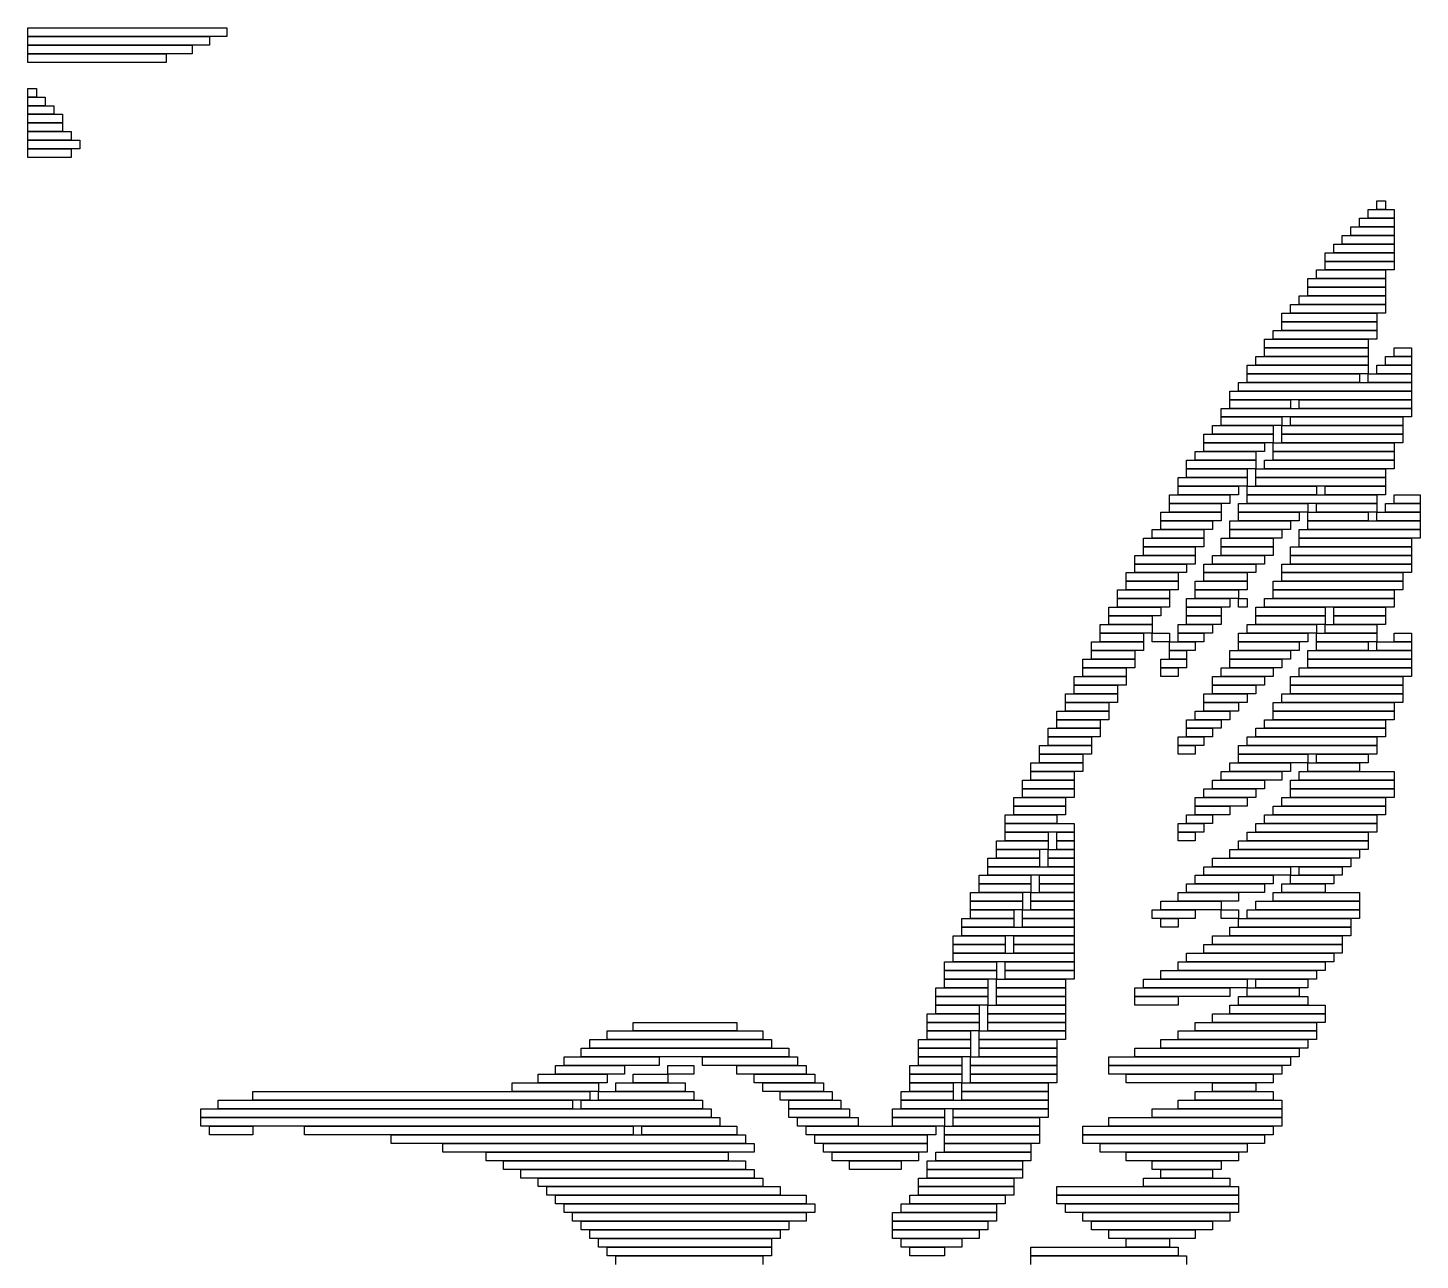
# Model space of a CAD drawing. Extents: x 421 to 583, y 376 to 648.
# Drawn here: x 421 to 582, y 505.5 to 648 of the extents above; entities that cross this region are included whole.
import ezdxf

# ---------------------------------------------------------------- set-up
doc = ezdxf.new("R2010")
doc.units = 0

msp = doc.modelspace()

# ---------------------------------------------------------------- linework, layer by layer
for p, q in [((421, 648), (444, 648)), ((421, 647), (421, 648)), ((444, 648), (444, 647)), ((444, 647), (421, 647)), ((421, 647), (442, 647)), ((421, 646), (421, 647)), ((442, 646), (421, 646)), ((421, 646), (440, 646)), ((421, 645), (421, 646)), ((440, 646), (440, 645)), ((442, 647), (442, 646)), ((440, 645), (421, 645)), ((421, 645), (437, 645)), ((421, 644), (421, 645)), ((437, 644), (421, 644)), ((437, 645), (437, 644)), ((421, 641), (422, 641)), ((421, 640), (421, 641)), ((422, 641), (422, 640)), ((422, 640), (421, 640)), ((421, 640), (423, 640)), ((421, 639), (421, 640)), ((423, 640), (423, 639)), ((423, 639), (421, 639)), ((421, 639), (424, 639)), ((421, 638), (421, 639)), ((424, 638), (421, 638)), ((421, 638), (425, 638)), ((421, 637), (421, 638)), ((424, 639), (424, 638)), ((425, 638), (425, 637)), ((425, 637), (421, 637)), ((421, 637), (425, 637)), ((421, 636), (421, 637)), ((425, 636), (421, 636)), ((421, 636), (426, 636)), ((421, 635), (421, 636)), ((425, 637), (425, 636)), ((426, 636), (426, 635)), ((426, 635), (421, 635)), ((421, 635), (427, 635)), ((421, 634), (421, 635)), ((427, 635), (427, 634)), ((427, 634), (421, 634)), ((421, 634), (426, 634)), ((421, 633), (421, 634)), ((426, 633), (421, 633)), ((426, 634), (426, 633)), ((577, 628), (578, 628)), ((577, 627), (577, 628)), ((578, 628), (578, 627)), ((576, 627), (579, 627)), ((576, 626), (576, 627)), ((578, 627), (577, 627)), ((579, 627), (579, 626)), ((574, 625), (579, 625)), ((574, 624), (574, 625)), ((575, 626), (579, 626)), ((575, 625), (575, 626)), ((579, 625), (575, 625)), ((579, 626), (576, 626)), ((579, 626), (579, 625)), ((579, 625), (579, 624)), ((573, 624), (579, 624)), ((573, 623), (573, 624)), ((579, 624), (574, 624)), ((579, 624), (579, 623)), ((571, 622), (579, 622)), ((571, 621), (571, 622)), ((572, 623), (579, 623)), ((572, 622), (572, 623)), ((579, 622), (572, 622)), ((579, 623), (573, 623)), ((579, 623), (579, 622)), ((579, 622), (579, 621)), ((570, 620), (578, 620)), ((570, 619), (570, 620)), ((579, 621), (571, 621)), ((571, 621), (579, 621)), ((571, 620), (571, 621)), ((579, 620), (571, 620)), ((578, 620), (578, 619)), ((579, 621), (579, 620)), ((569, 619), (578, 619)), ((569, 618), (569, 619)), ((578, 619), (570, 619)), ((578, 619), (578, 618)), ((568, 617), (578, 617)), ((568, 616), (568, 617)), ((578, 618), (569, 618)), ((569, 618), (578, 618)), ((569, 617), (569, 618)), ((578, 617), (569, 617)), ((578, 618), (578, 617)), ((578, 617), (578, 616)), ((567, 616), (578, 616)), ((567, 615), (567, 616)), ((578, 616), (568, 616)), ((578, 616), (578, 615)), ((566, 615), (577, 615)), ((566, 614), (566, 615)), ((577, 614), (566, 614)), ((566, 614), (577, 614)), ((566, 613), (566, 614)), ((578, 615), (567, 615)), ((577, 615), (577, 614)), ((577, 614), (577, 613)), ((564, 612), (576, 612)), ((564, 611), (564, 612)), ((565, 613), (577, 613)), ((565, 612), (565, 613)), ((577, 612), (565, 612)), ((577, 613), (566, 613)), ((576, 612), (576, 611)), ((577, 613), (577, 612)), ((576, 611), (564, 611)), ((564, 611), (576, 611)), ((564, 610), (564, 611)), ((576, 611), (576, 610)), ((579, 611), (581, 611)), ((579, 610), (579, 611)), ((581, 611), (581, 610)), ((562, 609), (576, 609)), ((562, 608), (562, 609)), ((563, 610), (576, 610)), ((563, 609), (563, 610)), ((576, 609), (563, 609)), ((576, 610), (564, 610)), ((576, 610), (576, 609)), ((576, 609), (576, 608)), ((577, 609), (581, 609)), ((577, 608), (577, 609)), ((578, 610), (581, 610)), ((578, 609), (578, 610)), ((581, 609), (578, 609)), ((581, 610), (579, 610)), ((581, 610), (581, 609)), ((581, 609), (581, 608)), ((561, 607), (581, 607)), ((561, 606), (561, 607)), ((576, 608), (562, 608)), ((562, 608), (575, 608)), ((562, 607), (562, 608)), ((575, 607), (562, 607)), ((575, 608), (575, 607)), ((576, 608), (581, 608)), ((576, 607), (576, 608)), ((581, 607), (576, 607)), ((581, 608), (577, 608)), ((581, 608), (581, 607)), ((581, 607), (581, 606)), ((560, 606), (581, 606)), ((560, 605), (560, 606)), ((581, 606), (561, 606)), ((581, 606), (581, 605)), ((559, 604), (581, 604)), ((559, 603), (559, 604)), ((581, 605), (560, 605)), ((560, 605), (567, 605)), ((560, 604), (560, 605)), ((567, 604), (560, 604)), ((567, 605), (567, 604)), ((568, 605), (581, 605)), ((568, 604), (568, 605)), ((581, 604), (568, 604)), ((581, 605), (581, 604)), ((581, 604), (581, 603)), ((581, 603), (559, 603)), ((559, 603), (566, 603)), ((559, 602), (559, 603)), ((566, 603), (566, 602)), ((567, 603), (580, 603)), ((567, 602), (567, 603)), ((580, 603), (580, 602)), ((557, 601), (565, 601)), ((557, 600), (557, 601)), ((558, 602), (565, 602)), ((558, 601), (558, 602)), ((565, 601), (558, 601)), ((566, 602), (559, 602)), ((565, 602), (565, 601)), ((565, 601), (565, 600)), ((566, 602), (580, 602)), ((566, 601), (566, 602)), ((580, 601), (566, 601)), ((566, 601), (580, 601)), ((566, 600), (566, 601)), ((580, 602), (567, 602)), ((580, 602), (580, 601)), ((580, 601), (580, 600)), ((556, 599), (563, 599)), ((556, 598), (556, 599)), ((565, 600), (557, 600)), ((557, 600), (564, 600)), ((557, 599), (557, 600)), ((564, 599), (557, 599)), ((563, 599), (563, 598)), ((564, 600), (564, 599)), ((565, 600), (579, 600)), ((565, 599), (565, 600)), ((579, 599), (565, 599)), ((565, 599), (579, 599)), ((565, 598), (565, 599)), ((580, 600), (566, 600)), ((579, 600), (579, 599)), ((579, 599), (579, 598)), ((555, 598), (563, 598)), ((555, 597), (555, 598)), ((563, 598), (556, 598)), ((563, 598), (563, 597)), ((564, 598), (579, 598)), ((564, 597), (564, 598)), ((579, 598), (565, 598)), ((579, 598), (579, 597)), ((554, 596), (562, 596)), ((554, 595), (554, 596)), ((563, 597), (555, 597)), ((555, 597), (562, 597)), ((555, 596), (555, 597)), ((562, 596), (555, 596)), ((562, 597), (562, 596)), ((562, 596), (562, 595)), ((563, 597), (578, 597)), ((563, 596), (563, 597)), ((578, 596), (563, 596)), ((563, 596), (578, 596)), ((563, 595), (563, 596)), ((579, 597), (564, 597)), ((578, 597), (578, 596)), ((578, 596), (578, 595)), ((562, 595), (554, 595)), ((554, 595), (561, 595)), ((554, 594), (554, 595)), ((561, 595), (561, 594)), ((562, 595), (570, 595)), ((562, 594), (562, 595)), ((578, 595), (563, 595)), ((570, 595), (570, 594)), ((571, 595), (578, 595)), ((571, 594), (571, 595)), ((578, 595), (578, 594)), ((553, 594), (560, 594)), ((553, 593), (553, 594)), ((560, 593), (553, 593)), ((553, 593), (559, 593)), ((553, 592), (553, 593)), ((561, 594), (554, 594)), ((559, 593), (559, 592)), ((560, 594), (560, 593)), ((561, 593), (569, 593)), ((561, 592), (561, 593)), ((570, 594), (562, 594)), ((562, 594), (577, 594)), ((562, 593), (562, 594)), ((577, 593), (562, 593)), ((569, 593), (569, 592)), ((570, 593), (577, 593)), ((570, 592), (570, 593)), ((578, 594), (571, 594)), ((577, 594), (577, 593)), ((577, 593), (577, 592)), ((578, 593), (582, 593)), ((578, 592), (578, 593)), ((579, 594), (582, 594)), ((579, 593), (579, 594)), ((582, 593), (579, 593)), ((582, 594), (582, 593)), ((582, 593), (582, 592)), ((552, 592), (559, 592)), ((552, 591), (552, 592)), ((559, 591), (552, 591)), ((552, 591), (558, 591)), ((552, 590), (552, 591)), ((559, 592), (553, 592)), ((558, 591), (558, 590)), ((559, 592), (559, 591)), ((560, 591), (567, 591)), ((560, 590), (560, 591)), ((569, 592), (561, 592)), ((561, 592), (568, 592)), ((561, 591), (561, 592)), ((568, 591), (561, 591)), ((567, 591), (567, 590)), ((568, 592), (568, 591)), ((569, 592), (576, 592)), ((569, 591), (569, 592)), ((576, 591), (569, 591)), ((569, 591), (582, 591)), ((569, 590), (569, 591)), ((577, 592), (570, 592)), ((576, 592), (576, 591)), ((577, 592), (582, 592)), ((577, 591), (577, 592)), ((582, 591), (577, 591)), ((582, 592), (578, 592)), ((582, 592), (582, 591)), ((582, 591), (582, 590)), ((551, 590), (557, 590)), ((551, 589), (551, 590)), ((558, 590), (552, 590)), ((557, 590), (557, 589)), ((567, 590), (560, 590)), ((560, 590), (566, 590)), ((560, 589), (560, 590)), ((566, 590), (566, 589)), ((568, 590), (582, 590)), ((568, 589), (568, 590)), ((582, 590), (569, 590)), ((582, 590), (582, 589)), ((550, 589), (557, 589)), ((550, 588), (550, 589)), ((557, 588), (550, 588)), ((550, 588), (556, 588)), ((550, 587), (550, 588)), ((557, 589), (551, 589)), ((556, 588), (556, 587)), ((557, 589), (557, 588)), ((559, 589), (565, 589)), ((559, 588), (559, 589)), ((565, 588), (559, 588)), ((559, 588), (565, 588)), ((559, 587), (559, 588)), ((566, 589), (560, 589)), ((565, 589), (565, 588)), ((565, 588), (565, 587)), ((567, 588), (581, 588)), ((567, 587), (567, 588)), ((582, 589), (568, 589)), ((568, 589), (581, 589)), ((568, 588), (568, 589)), ((581, 588), (568, 588)), ((581, 589), (581, 588)), ((581, 588), (581, 587)), ((549, 587), (556, 587)), ((549, 586), (549, 587)), ((556, 587), (550, 587)), ((556, 587), (556, 586)), ((558, 587), (564, 587)), ((558, 586), (558, 587)), ((565, 587), (559, 587)), ((564, 587), (564, 586)), ((581, 587), (567, 587)), ((567, 587), (581, 587)), ((567, 586), (567, 587)), ((581, 587), (581, 586)), ((548, 585), (554, 585)), ((548, 584), (548, 585)), ((556, 586), (549, 586)), ((549, 586), (555, 586)), ((549, 585), (549, 586)), ((555, 585), (549, 585)), ((554, 585), (554, 584)), ((555, 586), (555, 585)), ((557, 586), (563, 586)), ((557, 585), (557, 586)), ((563, 585), (557, 585)), ((557, 585), (562, 585)), ((557, 584), (557, 585)), ((564, 586), (558, 586)), ((562, 585), (562, 584)), ((563, 586), (563, 585)), ((566, 586), (581, 586)), ((566, 585), (566, 586)), ((581, 585), (566, 585)), ((566, 585), (580, 585)), ((566, 584), (566, 585)), ((581, 586), (567, 586)), ((580, 585), (580, 584)), ((581, 586), (581, 585)), ((547, 583), (553, 583)), ((547, 582), (547, 583)), ((554, 584), (548, 584)), ((548, 584), (554, 584)), ((548, 583), (548, 584)), ((554, 583), (548, 583)), ((553, 583), (553, 582)), ((554, 584), (554, 583)), ((556, 584), (562, 584)), ((556, 583), (556, 584)), ((562, 583), (556, 583)), ((556, 583), (561, 583)), ((556, 582), (556, 583)), ((562, 584), (557, 584)), ((561, 583), (561, 582)), ((562, 584), (562, 583)), ((565, 584), (580, 584)), ((565, 583), (565, 584)), ((580, 583), (565, 583)), ((565, 583), (579, 583)), ((565, 582), (565, 583)), ((580, 584), (566, 584)), ((579, 583), (579, 582)), ((580, 584), (580, 583)), ((553, 582), (547, 582)), ((547, 582), (553, 582)), ((547, 581), (547, 582)), ((553, 582), (553, 581)), ((555, 582), (560, 582)), ((555, 581), (555, 582)), ((561, 582), (556, 582)), ((560, 582), (560, 581)), ((561, 582), (562, 582)), ((561, 581), (561, 582)), ((562, 582), (562, 581)), ((564, 582), (579, 582)), ((564, 581), (564, 582)), ((579, 582), (565, 582)), ((579, 582), (579, 581)), ((546, 581), (552, 581)), ((546, 580), (546, 581)), ((552, 580), (546, 580)), ((546, 580), (551, 580)), ((546, 579), (546, 580)), ((553, 581), (547, 581)), ((551, 580), (551, 579)), ((552, 581), (552, 580)), ((560, 581), (555, 581)), ((555, 581), (559, 581)), ((555, 580), (555, 581)), ((559, 580), (555, 580)), ((555, 580), (559, 580)), ((555, 579), (555, 580)), ((559, 581), (559, 580)), ((559, 580), (559, 579)), ((562, 581), (561, 581)), ((563, 581), (571, 581)), ((563, 580), (563, 581)), ((571, 580), (563, 580)), ((563, 580), (571, 580)), ((563, 579), (563, 580)), ((579, 581), (564, 581)), ((571, 581), (571, 580)), ((571, 580), (571, 579)), ((572, 581), (578, 581)), ((572, 580), (572, 581)), ((578, 580), (572, 580)), ((572, 580), (578, 580)), ((572, 579), (572, 580)), ((578, 581), (578, 580)), ((578, 580), (578, 579)), ((545, 579), (551, 579)), ((545, 578), (545, 579)), ((551, 578), (545, 578)), ((545, 578), (550, 578)), ((545, 577), (545, 578)), ((551, 579), (546, 579)), ((550, 578), (550, 577)), ((551, 579), (551, 578)), ((551, 578), (553, 578)), ((551, 577), (551, 578)), ((553, 578), (553, 577)), ((554, 579), (558, 579)), ((554, 578), (554, 579)), ((558, 578), (554, 578)), ((554, 578), (557, 578)), ((554, 577), (554, 578)), ((559, 579), (555, 579)), ((557, 578), (557, 577)), ((558, 579), (558, 578)), ((561, 578), (569, 578)), ((561, 577), (561, 578)), ((562, 579), (570, 579)), ((562, 578), (562, 579)), ((570, 578), (562, 578)), ((571, 579), (563, 579)), ((569, 578), (569, 577)), ((570, 579), (570, 578)), ((570, 578), (577, 578)), ((570, 577), (570, 578)), ((571, 579), (577, 579)), ((571, 578), (571, 579)), ((577, 578), (571, 578)), ((578, 579), (572, 579)), ((577, 579), (577, 578)), ((577, 578), (577, 577)), ((579, 578), (581, 578)), ((579, 577), (579, 578)), ((581, 578), (581, 577)), ((544, 577), (550, 577)), ((544, 576), (544, 577)), ((550, 577), (545, 577)), ((550, 577), (550, 576)), ((553, 577), (551, 577)), ((553, 577), (556, 577)), ((553, 576), (553, 577)), ((557, 577), (554, 577)), ((556, 577), (556, 576)), ((569, 577), (561, 577)), ((561, 577), (568, 577)), ((561, 576), (561, 577)), ((568, 577), (568, 576)), ((577, 577), (570, 577)), ((570, 577), (576, 577)), ((570, 576), (570, 577)), ((576, 577), (576, 576)), ((577, 577), (581, 577)), ((577, 576), (577, 577)), ((581, 577), (579, 577)), ((581, 577), (581, 576)), ((543, 575), (549, 575)), ((543, 574), (543, 575)), ((550, 576), (544, 576)), ((544, 576), (549, 576)), ((544, 575), (544, 576)), ((549, 575), (544, 575)), ((549, 576), (549, 575)), ((549, 575), (549, 574)), ((552, 575), (555, 575)), ((552, 574), (552, 575)), ((556, 576), (553, 576)), ((553, 576), (555, 576)), ((553, 575), (553, 576)), ((555, 575), (553, 575)), ((555, 576), (555, 575)), ((555, 575), (555, 574)), ((560, 576), (567, 576)), ((560, 575), (560, 576)), ((567, 575), (560, 575)), ((560, 575), (566, 575)), ((560, 574), (560, 575)), ((568, 576), (561, 576)), ((566, 575), (566, 574)), ((567, 576), (567, 575)), ((569, 576), (581, 576)), ((569, 575), (569, 576)), ((581, 575), (569, 575)), ((569, 575), (581, 575)), ((569, 574), (569, 575)), ((576, 576), (570, 576)), ((581, 576), (577, 576)), ((581, 576), (581, 575)), ((581, 575), (581, 574)), ((549, 574), (543, 574)), ((543, 574), (548, 574)), ((543, 573), (543, 574)), ((548, 574), (548, 573)), ((555, 574), (552, 574)), ((552, 574), (554, 574)), ((552, 573), (552, 574)), ((554, 574), (554, 573)), ((559, 574), (565, 574)), ((559, 573), (559, 574)), ((566, 574), (560, 574)), ((565, 574), (565, 573)), ((568, 574), (581, 574)), ((568, 573), (568, 574)), ((581, 574), (569, 574)), ((581, 574), (581, 573)), ((542, 573), (548, 573)), ((542, 572), (542, 573)), ((548, 572), (542, 572)), ((542, 572), (547, 572)), ((542, 571), (542, 572)), ((548, 573), (543, 573)), ((547, 572), (547, 571)), ((548, 573), (548, 572)), ((554, 573), (552, 573)), ((558, 573), (564, 573)), ((558, 572), (558, 573)), ((564, 572), (558, 572)), ((558, 572), (563, 572)), ((558, 571), (558, 572)), ((565, 573), (559, 573)), ((563, 572), (563, 571)), ((564, 573), (564, 572)), ((567, 573), (580, 573)), ((567, 572), (567, 573)), ((580, 572), (567, 572)), ((567, 572), (580, 572)), ((567, 571), (567, 572)), ((581, 573), (568, 573)), ((580, 573), (580, 572)), ((580, 572), (580, 571)), ((541, 571), (547, 571)), ((541, 570), (541, 571)), ((547, 570), (541, 570)), ((541, 570), (546, 570)), ((541, 569), (541, 570)), ((547, 571), (542, 571)), ((546, 570), (546, 569)), ((547, 571), (547, 570)), ((557, 571), (562, 571)), ((557, 570), (557, 571)), ((562, 570), (557, 570)), ((557, 570), (561, 570)), ((557, 569), (557, 570)), ((563, 571), (558, 571)), ((561, 570), (561, 569)), ((562, 571), (562, 570)), ((565, 570), (579, 570)), ((565, 569), (565, 570)), ((566, 571), (580, 571)), ((566, 570), (566, 571)), ((580, 570), (566, 570)), ((580, 571), (567, 571)), ((579, 570), (579, 569)), ((580, 571), (580, 570)), ((540, 569), (546, 569)), ((540, 568), (540, 569)), ((546, 569), (541, 569)), ((546, 569), (546, 568)), ((556, 569), (560, 569)), ((556, 568), (556, 569)), ((561, 569), (557, 569)), ((560, 569), (560, 568)), ((579, 569), (565, 569)), ((565, 569), (579, 569)), ((565, 568), (565, 569)), ((579, 569), (579, 568)), ((539, 567), (545, 567)), ((539, 566), (539, 567)), ((546, 568), (540, 568)), ((540, 568), (545, 568)), ((540, 567), (540, 568)), ((545, 567), (540, 567)), ((545, 568), (545, 567)), ((545, 567), (545, 566)), ((555, 568), (559, 568)), ((555, 567), (555, 568)), ((559, 567), (555, 567)), ((555, 567), (558, 567)), ((555, 566), (555, 567)), ((560, 568), (556, 568)), ((558, 567), (558, 566)), ((559, 568), (559, 567)), ((563, 567), (578, 567)), ((563, 566), (563, 567)), ((564, 568), (578, 568)), ((564, 567), (564, 568)), ((578, 567), (564, 567)), ((579, 568), (565, 568)), ((578, 568), (578, 567)), ((578, 567), (578, 566)), ((545, 566), (539, 566)), ((539, 566), (544, 566)), ((539, 565), (539, 566)), ((544, 566), (544, 565)), ((554, 566), (557, 566)), ((554, 565), (554, 566)), ((558, 566), (555, 566)), ((557, 566), (557, 565)), ((562, 566), (577, 566)), ((562, 565), (562, 566)), ((578, 566), (563, 566)), ((577, 566), (577, 565)), ((538, 565), (544, 565)), ((538, 564), (538, 565)), ((544, 564), (538, 564)), ((538, 564), (543, 564)), ((538, 563), (538, 564)), ((544, 565), (539, 565)), ((543, 564), (543, 563)), ((544, 565), (544, 564)), ((557, 565), (554, 565)), ((554, 565), (556, 565)), ((554, 564), (554, 565)), ((556, 564), (554, 564)), ((556, 565), (556, 564)), ((561, 565), (577, 565)), ((561, 564), (561, 565)), ((577, 564), (561, 564)), ((561, 564), (569, 564)), ((561, 563), (561, 564)), ((577, 565), (562, 565)), ((569, 564), (569, 563)), ((570, 564), (576, 564)), ((570, 563), (570, 564)), ((576, 564), (576, 563)), ((577, 565), (577, 564)), ((537, 563), (543, 563)), ((537, 562), (537, 563)), ((543, 562), (537, 562)), ((537, 562), (542, 562)), ((537, 561), (537, 562)), ((543, 563), (538, 563)), ((542, 562), (542, 561)), ((543, 563), (543, 562)), ((559, 562), (566, 562)), ((559, 561), (559, 562)), ((560, 563), (567, 563)), ((560, 562), (560, 563)), ((567, 562), (560, 562)), ((569, 563), (561, 563)), ((566, 562), (566, 561)), ((567, 563), (567, 562)), ((568, 562), (579, 562)), ((568, 561), (568, 562)), ((569, 563), (575, 563)), ((569, 562), (569, 563)), ((575, 562), (569, 562)), ((576, 563), (570, 563)), ((575, 563), (575, 562)), ((579, 562), (579, 561)), ((536, 561), (542, 561)), ((536, 560), (536, 561)), ((542, 561), (537, 561)), ((542, 561), (542, 560)), ((558, 561), (564, 561)), ((558, 560), (558, 561)), ((566, 561), (559, 561)), ((564, 561), (564, 560)), ((567, 561), (579, 561)), ((567, 560), (567, 561)), ((579, 561), (568, 561)), ((579, 561), (579, 560)), ((535, 559), (541, 559)), ((535, 558), (535, 559)), ((542, 560), (536, 560)), ((536, 560), (542, 560)), ((536, 559), (536, 560)), ((542, 559), (536, 559)), ((541, 559), (541, 558)), ((542, 560), (542, 559)), ((556, 559), (562, 559)), ((556, 558), (556, 559)), ((557, 560), (563, 560)), ((557, 559), (557, 560)), ((563, 559), (557, 559)), ((564, 560), (558, 560)), ((562, 559), (562, 558)), ((563, 560), (563, 559)), ((566, 559), (578, 559)), ((566, 558), (566, 559)), ((579, 560), (567, 560)), ((567, 560), (579, 560)), ((567, 559), (567, 560)), ((579, 559), (567, 559)), ((578, 559), (578, 558)), ((579, 560), (579, 559)), ((541, 558), (535, 558)), ((535, 558), (541, 558)), ((535, 557), (535, 558)), ((541, 558), (541, 557)), ((562, 558), (556, 558)), ((556, 558), (560, 558)), ((556, 557), (556, 558)), ((560, 558), (560, 557)), ((565, 558), (578, 558)), ((565, 557), (565, 558)), ((578, 558), (566, 558)), ((578, 558), (578, 557)), ((534, 557), (540, 557)), ((534, 556), (534, 557)), ((540, 556), (534, 556)), ((534, 556), (542, 556)), ((534, 555), (534, 556)), ((541, 557), (535, 557)), ((540, 557), (540, 556)), ((542, 556), (542, 555)), ((554, 556), (557, 556)), ((554, 555), (554, 556)), ((555, 557), (558, 557)), ((555, 556), (555, 557)), ((558, 556), (555, 556)), ((560, 557), (556, 557)), ((557, 556), (557, 555)), ((558, 557), (558, 556)), ((563, 556), (577, 556)), ((563, 555), (563, 556)), ((564, 557), (577, 557)), ((564, 556), (564, 557)), ((577, 556), (564, 556)), ((578, 557), (565, 557)), ((577, 557), (577, 556)), ((577, 556), (577, 555)), ((533, 554), (539, 554)), ((533, 553), (533, 554)), ((542, 555), (534, 555)), ((534, 555), (539, 555)), ((534, 554), (534, 555)), ((539, 554), (534, 554)), ((539, 555), (539, 554)), ((539, 554), (539, 553)), ((540, 555), (542, 555)), ((540, 554), (540, 555)), ((542, 554), (540, 554)), ((540, 554), (542, 554)), ((540, 553), (540, 554)), ((542, 555), (542, 554)), ((542, 554), (542, 553)), ((557, 555), (554, 555)), ((554, 555), (556, 555)), ((554, 554), (554, 555)), ((556, 554), (554, 554)), ((556, 555), (556, 554)), ((561, 554), (576, 554)), ((561, 553), (561, 554)), ((562, 555), (576, 555)), ((562, 554), (562, 555)), ((576, 554), (562, 554)), ((577, 555), (563, 555)), ((576, 555), (576, 554)), ((576, 554), (576, 553)), ((539, 553), (533, 553)), ((533, 553), (538, 553)), ((533, 552), (533, 553)), ((538, 553), (538, 552)), ((539, 553), (542, 553)), ((539, 552), (539, 553)), ((542, 553), (540, 553)), ((542, 553), (542, 552)), ((560, 553), (575, 553)), ((560, 552), (560, 553)), ((576, 553), (561, 553)), ((575, 553), (575, 552)), ((532, 552), (538, 552)), ((532, 551), (532, 552)), ((538, 551), (532, 551)), ((532, 551), (542, 551)), ((532, 550), (532, 551)), ((538, 552), (533, 552)), ((538, 552), (538, 551)), ((542, 552), (539, 552)), ((539, 552), (542, 552)), ((539, 551), (539, 552)), ((542, 551), (539, 551)), ((542, 552), (542, 551)), ((542, 551), (542, 550)), ((557, 551), (567, 551)), ((557, 550), (557, 551)), ((558, 552), (574, 552)), ((558, 551), (558, 552)), ((574, 551), (558, 551)), ((575, 552), (560, 552)), ((567, 551), (567, 550)), ((568, 551), (573, 551)), ((568, 550), (568, 551)), ((573, 551), (573, 550)), ((574, 552), (574, 551)), ((531, 550), (537, 550)), ((531, 549), (531, 550)), ((542, 550), (532, 550)), ((537, 550), (537, 549)), ((538, 550), (542, 550)), ((538, 549), (538, 550)), ((542, 550), (542, 549)), ((556, 550), (565, 550)), ((556, 549), (556, 550)), ((567, 550), (557, 550)), ((565, 550), (565, 549)), ((567, 550), (572, 550)), ((567, 549), (567, 550)), ((573, 550), (568, 550)), ((572, 550), (572, 549)), ((530, 548), (536, 548)), ((530, 547), (530, 548)), ((537, 549), (531, 549)), ((531, 549), (537, 549)), ((531, 548), (531, 549)), ((537, 548), (531, 548)), ((536, 548), (536, 547)), ((537, 549), (537, 548)), ((537, 548), (542, 548)), ((537, 547), (537, 548)), ((542, 549), (538, 549)), ((538, 549), (542, 549)), ((538, 548), (538, 549)), ((542, 548), (538, 548)), ((542, 549), (542, 548)), ((542, 548), (542, 547)), ((554, 548), (561, 548)), ((554, 547), (554, 548)), ((555, 549), (564, 549)), ((555, 548), (555, 549)), ((564, 548), (555, 548)), ((565, 549), (556, 549)), ((561, 548), (561, 547)), ((564, 549), (564, 548)), ((565, 548), (575, 548)), ((565, 547), (565, 548)), ((566, 549), (571, 549)), ((566, 548), (566, 549)), ((571, 548), (566, 548)), ((572, 549), (567, 549)), ((571, 549), (571, 548)), ((575, 548), (575, 547)), ((536, 547), (530, 547)), ((530, 547), (536, 547)), ((530, 546), (530, 547)), ((536, 546), (530, 546)), ((530, 546), (535, 546)), ((530, 545), (530, 546)), ((535, 546), (535, 545)), ((536, 547), (536, 546)), ((536, 546), (542, 546)), ((536, 545), (536, 546)), ((542, 547), (537, 547)), ((537, 547), (542, 547)), ((537, 546), (537, 547)), ((542, 546), (537, 546)), ((542, 547), (542, 546)), ((542, 546), (542, 545)), ((551, 546), (556, 546)), ((551, 545), (551, 546)), ((552, 547), (559, 547)), ((552, 546), (552, 547)), ((559, 546), (552, 546)), ((561, 547), (554, 547)), ((556, 546), (556, 545)), ((559, 547), (559, 546)), ((559, 546), (561, 546)), ((559, 545), (559, 546)), ((561, 546), (561, 545)), ((562, 546), (575, 546)), ((562, 545), (562, 546)), ((563, 547), (575, 547)), ((563, 546), (563, 547)), ((575, 546), (563, 546)), ((575, 547), (565, 547)), ((575, 547), (575, 546)), ((575, 546), (575, 545)), ((529, 545), (535, 545)), ((529, 544), (529, 545)), ((535, 545), (530, 545)), ((535, 545), (535, 544)), ((542, 545), (536, 545)), ((536, 545), (542, 545)), ((536, 544), (536, 545)), ((542, 545), (542, 544)), ((556, 545), (551, 545)), ((552, 545), (554, 545)), ((552, 544), (552, 545)), ((554, 545), (554, 544)), ((561, 545), (559, 545)), ((561, 545), (574, 545)), ((561, 544), (561, 545)), ((575, 545), (562, 545)), ((574, 545), (574, 544)), ((528, 543), (534, 543)), ((528, 542), (528, 543)), ((535, 544), (529, 544)), ((529, 544), (542, 544)), ((529, 543), (529, 544)), ((542, 543), (529, 543)), ((534, 543), (534, 542)), ((535, 543), (542, 543)), ((535, 542), (535, 543)), ((542, 544), (536, 544)), ((542, 544), (542, 543)), ((542, 543), (542, 542)), ((554, 544), (552, 544)), ((558, 543), (573, 543)), ((558, 542), (558, 543)), ((560, 544), (574, 544)), ((560, 543), (560, 544)), ((574, 543), (560, 543)), ((574, 544), (561, 544)), ((573, 543), (573, 542)), ((574, 544), (574, 543)), ((534, 542), (528, 542)), ((528, 542), (534, 542)), ((528, 541), (528, 542)), ((534, 541), (528, 541)), ((528, 541), (542, 541)), ((528, 540), (528, 541)), ((534, 542), (534, 541)), ((542, 542), (535, 542)), ((535, 542), (542, 542)), ((535, 541), (535, 542)), ((542, 541), (535, 541)), ((542, 542), (542, 541)), ((542, 541), (542, 540)), ((555, 541), (572, 541)), ((555, 540), (555, 541)), ((557, 542), (573, 542)), ((557, 541), (557, 542)), ((573, 541), (557, 541)), ((573, 542), (558, 542)), ((572, 541), (572, 540)), ((573, 542), (573, 541)), ((527, 540), (533, 540)), ((527, 539), (527, 540)), ((542, 540), (528, 540)), ((533, 540), (533, 539)), ((534, 540), (542, 540)), ((534, 539), (534, 540)), ((542, 540), (542, 539)), ((554, 540), (571, 540)), ((554, 539), (554, 540)), ((572, 540), (555, 540)), ((571, 540), (571, 539)), ((533, 539), (527, 539)), ((527, 539), (533, 539)), ((527, 538), (527, 539)), ((533, 538), (527, 538)), ((527, 538), (532, 538)), ((527, 537), (527, 538)), ((532, 538), (532, 537)), ((533, 539), (533, 538)), ((533, 538), (541, 538)), ((533, 537), (533, 538)), ((542, 539), (534, 539)), ((534, 539), (542, 539)), ((534, 538), (534, 539)), ((542, 538), (534, 538)), ((541, 538), (541, 537)), ((542, 539), (542, 538)), ((550, 538), (562, 538)), ((550, 537), (550, 538)), ((552, 539), (570, 539)), ((552, 538), (552, 539)), ((570, 538), (552, 538)), ((571, 539), (554, 539)), ((562, 538), (562, 537)), ((563, 538), (569, 538)), ((563, 537), (563, 538)), ((569, 538), (569, 537)), ((570, 539), (570, 538)), ((526, 537), (532, 537)), ((526, 536), (526, 537)), ((532, 537), (527, 537)), ((532, 537), (532, 536)), ((541, 537), (533, 537)), ((533, 537), (541, 537)), ((533, 536), (533, 537)), ((541, 537), (541, 536)), ((549, 537), (560, 537)), ((549, 536), (549, 537)), ((562, 537), (550, 537)), ((560, 537), (560, 536)), ((562, 537), (568, 537)), ((562, 536), (562, 537)), ((569, 537), (563, 537)), ((568, 537), (568, 536)), ((532, 536), (526, 536)), ((526, 536), (532, 536)), ((526, 535), (526, 536)), ((532, 535), (526, 535)), ((526, 535), (531, 535)), ((526, 534), (526, 535)), ((531, 535), (531, 534)), ((532, 536), (532, 535)), ((532, 535), (541, 535)), ((532, 534), (532, 535)), ((541, 536), (533, 536)), ((533, 536), (541, 536)), ((533, 535), (533, 536)), ((541, 535), (533, 535)), ((541, 536), (541, 535)), ((541, 535), (541, 534)), ((560, 536), (549, 536)), ((549, 536), (554, 536)), ((549, 535), (549, 536)), ((554, 535), (549, 535)), ((554, 536), (554, 535)), ((560, 535), (571, 535)), ((560, 534), (560, 535)), ((561, 536), (569, 536)), ((561, 535), (561, 536)), ((569, 535), (561, 535)), ((568, 536), (562, 536)), ((569, 536), (569, 535)), ((571, 535), (571, 534)), ((491, 533), (503, 533)), ((491, 532), (491, 533)), ((503, 533), (503, 532)), ((525, 534), (531, 534)), ((525, 533), (525, 534)), ((531, 533), (525, 533)), ((525, 533), (531, 533)), ((525, 532), (525, 533)), ((531, 534), (526, 534)), ((531, 534), (531, 533)), ((531, 533), (531, 532)), ((541, 534), (532, 534)), ((532, 534), (541, 534)), ((532, 533), (532, 534)), ((541, 533), (532, 533)), ((532, 533), (541, 533)), ((532, 532), (532, 533)), ((541, 534), (541, 533)), ((541, 533), (541, 532)), ((556, 533), (570, 533)), ((556, 532), (556, 533)), ((558, 534), (571, 534)), ((558, 533), (558, 534)), ((571, 533), (558, 533)), ((571, 534), (560, 534)), ((570, 533), (570, 532)), ((571, 534), (571, 533)), ((488, 532), (506, 532)), ((488, 531), (488, 532)), ((503, 532), (491, 532)), ((506, 532), (506, 531)), ((531, 532), (525, 532)), ((525, 532), (530, 532)), ((525, 531), (525, 532)), ((530, 532), (530, 531)), ((531, 532), (541, 532)), ((531, 531), (531, 532)), ((541, 532), (532, 532)), ((541, 532), (541, 531)), ((554, 532), (570, 532)), ((554, 531), (554, 532)), ((570, 532), (556, 532)), ((570, 532), (570, 531)), ((485, 530), (509, 530)), ((485, 529), (485, 530)), ((486, 531), (507, 531)), ((486, 530), (486, 531)), ((507, 530), (486, 530)), ((506, 531), (488, 531)), ((507, 531), (507, 530)), ((509, 530), (509, 529)), ((524, 531), (530, 531)), ((524, 530), (524, 531)), ((530, 530), (524, 530)), ((524, 530), (530, 530)), ((524, 529), (524, 530)), ((530, 531), (525, 531)), ((530, 531), (530, 530)), ((530, 530), (530, 529)), ((541, 531), (531, 531)), ((531, 531), (540, 531)), ((531, 530), (531, 531)), ((540, 530), (531, 530)), ((531, 530), (540, 530)), ((531, 529), (531, 530)), ((540, 531), (540, 530)), ((540, 530), (540, 529)), ((549, 530), (568, 530)), ((549, 529), (549, 530)), ((552, 531), (569, 531)), ((552, 530), (552, 531)), ((569, 530), (552, 530)), ((570, 531), (554, 531)), ((568, 530), (568, 529)), ((569, 531), (569, 530)), ((483, 529), (494, 529)), ((483, 528), (483, 529)), ((509, 529), (485, 529)), ((494, 529), (494, 528)), ((499, 529), (510, 529)), ((499, 528), (499, 529)), ((510, 529), (510, 528)), ((530, 529), (524, 529)), ((524, 529), (529, 529)), ((524, 528), (524, 529)), ((529, 529), (529, 528)), ((530, 529), (540, 529)), ((530, 528), (530, 529)), ((540, 529), (531, 529)), ((540, 529), (540, 528)), ((546, 529), (567, 529)), ((546, 528), (546, 529)), ((568, 529), (549, 529)), ((567, 529), (567, 528)), ((480, 527), (488, 527)), ((480, 526), (480, 527)), ((482, 528), (490, 528)), ((482, 527), (482, 528)), ((490, 527), (482, 527)), ((494, 528), (483, 528)), ((488, 527), (488, 526)), ((490, 528), (490, 527)), ((491, 527), (495, 527)), ((491, 526), (491, 527)), ((495, 528), (498, 528)), ((495, 527), (495, 528)), ((498, 527), (495, 527)), ((495, 527), (495, 526)), ((498, 528), (498, 527)), ((510, 528), (499, 528)), ((503, 528), (511, 528)), ((503, 527), (503, 528)), ((511, 527), (503, 527)), ((505, 527), (512, 527)), ((505, 526), (505, 527)), ((511, 528), (511, 527)), ((512, 527), (512, 526)), ((523, 528), (529, 528)), ((523, 527), (523, 528)), ((529, 527), (523, 527)), ((523, 527), (529, 527)), ((523, 526), (523, 527)), ((529, 528), (524, 528)), ((529, 528), (529, 527)), ((529, 527), (529, 526)), ((540, 528), (530, 528)), ((530, 528), (540, 528)), ((530, 527), (530, 528)), ((540, 527), (530, 527)), ((530, 527), (540, 527)), ((530, 526), (530, 527)), ((540, 528), (540, 527)), ((540, 527), (540, 526)), ((567, 528), (546, 528)), ((546, 528), (566, 528)), ((546, 527), (546, 528)), ((566, 527), (546, 527)), ((548, 527), (565, 527)), ((548, 526), (548, 527)), ((565, 527), (565, 526)), ((566, 528), (566, 527)), ((447, 525), (486, 525)), ((447, 524), (447, 525)), ((477, 526), (487, 526)), ((477, 525), (477, 526)), ((487, 525), (477, 525)), ((488, 526), (480, 526)), ((486, 525), (486, 524)), ((487, 526), (487, 525)), ((487, 525), (498, 525)), ((487, 524), (487, 525)), ((489, 526), (497, 526)), ((489, 525), (489, 526)), ((497, 525), (489, 525)), ((495, 526), (491, 526)), ((497, 526), (497, 525)), ((498, 525), (498, 524)), ((512, 526), (505, 526)), ((506, 526), (513, 526)), ((506, 525), (506, 526)), ((513, 525), (506, 525)), ((508, 525), (514, 525)), ((508, 524), (508, 525)), ((513, 526), (513, 525)), ((514, 525), (514, 524)), ((522, 525), (528, 525)), ((522, 524), (522, 525)), ((529, 526), (523, 526)), ((523, 526), (528, 526)), ((523, 525), (523, 526)), ((528, 525), (523, 525)), ((528, 526), (528, 525)), ((528, 525), (528, 524)), ((529, 526), (539, 526)), ((529, 525), (529, 526)), ((539, 525), (529, 525)), ((529, 525), (539, 525)), ((529, 524), (529, 525)), ((540, 526), (530, 526)), ((539, 526), (539, 525)), ((539, 525), (539, 524)), ((565, 526), (548, 526)), ((556, 525), (565, 525)), ((556, 524), (556, 525)), ((558, 526), (563, 526)), ((558, 525), (558, 526)), ((563, 525), (558, 525)), ((563, 526), (563, 525)), ((565, 525), (565, 524)), ((443, 524), (484, 524)), ((443, 523), (443, 524)), ((486, 524), (447, 524)), ((484, 524), (484, 523)), ((485, 524), (499, 524)), ((485, 523), (485, 524)), ((498, 524), (487, 524)), ((499, 524), (499, 523)), ((514, 524), (508, 524)), ((509, 524), (515, 524)), ((509, 523), (509, 524)), ((515, 524), (515, 523)), ((528, 524), (522, 524)), ((522, 524), (539, 524)), ((522, 523), (522, 524)), ((539, 524), (529, 524)), ((539, 524), (539, 523)), ((554, 524), (566, 524)), ((554, 523), (554, 524)), ((565, 524), (556, 524)), ((566, 524), (566, 523)), ((441, 523), (500, 523)), ((441, 522), (441, 523)), ((500, 522), (441, 522)), ((441, 522), (501, 522)), ((441, 521), (441, 522)), ((484, 523), (443, 523)), ((499, 523), (485, 523)), ((500, 523), (500, 522)), ((501, 522), (501, 521)), ((515, 523), (509, 523)), ((509, 523), (516, 523)), ((509, 522), (509, 523)), ((516, 522), (509, 522)), ((510, 522), (517, 522)), ((510, 521), (510, 522)), ((516, 523), (516, 522)), ((517, 522), (517, 521)), ((521, 523), (527, 523)), ((521, 522), (521, 523)), ((527, 522), (521, 522)), ((521, 522), (527, 522)), ((521, 521), (521, 522)), ((539, 523), (522, 523)), ((527, 523), (527, 522)), ((527, 522), (527, 521)), ((528, 523), (539, 523)), ((528, 522), (528, 523)), ((539, 522), (528, 522)), ((528, 522), (538, 522)), ((528, 521), (528, 522)), ((538, 522), (538, 521)), ((539, 523), (539, 522)), ((546, 522), (566, 522)), ((546, 521), (546, 522)), ((551, 523), (566, 523)), ((551, 522), (551, 523)), ((566, 522), (551, 522)), ((566, 523), (554, 523)), ((566, 523), (566, 522)), ((566, 522), (566, 521)), ((501, 521), (441, 521)), ((442, 521), (447, 521)), ((442, 520), (442, 521)), ((447, 521), (447, 520)), ((453, 521), (491, 521)), ((453, 520), (453, 521)), ((491, 521), (491, 520)), ((492, 521), (503, 521)), ((492, 520), (492, 521)), ((503, 521), (503, 520)), ((517, 521), (510, 521)), ((511, 521), (526, 521)), ((511, 520), (511, 521)), ((527, 521), (521, 521)), ((526, 521), (526, 520)), ((527, 521), (538, 521)), ((527, 520), (527, 521)), ((538, 521), (528, 521)), ((538, 521), (538, 520)), ((543, 521), (565, 521)), ((543, 520), (543, 521)), ((566, 521), (546, 521)), ((565, 521), (565, 520)), ((447, 520), (442, 520)), ((491, 520), (453, 520)), ((463, 520), (504, 520)), ((463, 519), (463, 520)), ((504, 519), (463, 519)), ((469, 519), (505, 519)), ((469, 518), (469, 519)), ((503, 520), (492, 520)), ((504, 520), (504, 519)), ((505, 519), (505, 518)), ((526, 520), (511, 520)), ((512, 520), (525, 520)), ((512, 519), (512, 520)), ((525, 519), (512, 519)), ((513, 519), (525, 519)), ((513, 518), (513, 519)), ((525, 520), (525, 519)), ((525, 519), (525, 518)), ((538, 520), (527, 520)), ((527, 520), (538, 520)), ((527, 519), (527, 520)), ((538, 519), (527, 519)), ((527, 519), (537, 519)), ((527, 518), (527, 519)), ((537, 519), (537, 518)), ((538, 520), (538, 519)), ((565, 520), (543, 520)), ((543, 520), (564, 520)), ((543, 519), (543, 520)), ((564, 519), (543, 519)), ((545, 519), (562, 519)), ((545, 518), (545, 519)), ((562, 519), (562, 518)), ((564, 520), (564, 519)), ((505, 518), (469, 518)), ((474, 518), (502, 518)), ((474, 517), (474, 518)), ((502, 517), (474, 517)), ((476, 517), (504, 517)), ((476, 516), (476, 517)), ((502, 518), (502, 517)), ((504, 517), (504, 516)), ((525, 518), (513, 518)), ((514, 518), (524, 518)), ((514, 517), (514, 518)), ((524, 517), (514, 517)), ((516, 517), (522, 517)), ((516, 516), (516, 517)), ((522, 517), (522, 516)), ((524, 518), (524, 517)), ((525, 517), (536, 517)), ((525, 516), (525, 517)), ((526, 518), (537, 518)), ((526, 517), (526, 518)), ((537, 517), (526, 517)), ((537, 518), (527, 518)), ((536, 517), (536, 516)), ((537, 518), (537, 517)), ((562, 518), (545, 518)), ((548, 518), (561, 518)), ((548, 517), (548, 518)), ((561, 517), (548, 517)), ((551, 517), (559, 517)), ((551, 516), (551, 517)), ((559, 517), (559, 516)), ((561, 518), (561, 517)), ((504, 516), (476, 516)), ((478, 516), (505, 516)), ((478, 515), (478, 516)), ((505, 516), (505, 515)), ((522, 516), (516, 516)), ((536, 516), (525, 516)), ((525, 516), (536, 516)), ((525, 515), (525, 516)), ((536, 516), (536, 515)), ((559, 516), (551, 516)), ((552, 516), (558, 516)), ((552, 515), (552, 516)), ((558, 516), (558, 515)), ((505, 515), (478, 515)), ((480, 515), (506, 515)), ((480, 514), (480, 515)), ((506, 514), (480, 514)), ((481, 514), (508, 514)), ((481, 513), (481, 514)), ((506, 515), (506, 514)), ((508, 514), (508, 513)), ((524, 515), (535, 515)), ((524, 514), (524, 515)), ((535, 514), (524, 514)), ((524, 514), (535, 514)), ((524, 513), (524, 514)), ((536, 515), (525, 515)), ((535, 515), (535, 514)), ((535, 514), (535, 513)), ((540, 514), (561, 514)), ((540, 513), (540, 514)), ((550, 515), (560, 515)), ((550, 514), (550, 515)), ((560, 514), (550, 514)), ((558, 515), (552, 515)), ((560, 515), (560, 514)), ((561, 514), (561, 513)), ((508, 513), (481, 513)), ((482, 513), (511, 513)), ((482, 512), (482, 513)), ((511, 512), (482, 512)), ((483, 512), (512, 512)), ((483, 511), (483, 512)), ((511, 513), (511, 512)), ((512, 512), (512, 511)), ((522, 512), (533, 512)), ((522, 511), (522, 512)), ((523, 513), (534, 513)), ((523, 512), (523, 513)), ((534, 512), (523, 512)), ((535, 513), (524, 513)), ((533, 512), (533, 511)), ((534, 513), (534, 512)), ((561, 513), (540, 513)), ((540, 513), (561, 513)), ((540, 512), (540, 513)), ((561, 512), (540, 512)), ((541, 512), (561, 512)), ((541, 511), (541, 512)), ((561, 513), (561, 512)), ((561, 512), (561, 511)), ((512, 511), (483, 511)), ((484, 511), (511, 511)), ((484, 510), (484, 511)), ((511, 511), (511, 510)), ((521, 511), (533, 511)), ((521, 510), (521, 511)), ((533, 511), (522, 511)), ((533, 511), (533, 510)), ((561, 511), (541, 511)), ((543, 511), (560, 511)), ((543, 510), (543, 511)), ((560, 511), (560, 510)), ((511, 510), (484, 510)), ((485, 510), (509, 510)), ((485, 509), (485, 510)), ((509, 509), (485, 509)), ((486, 509), (508, 509)), ((486, 508), (486, 509)), ((508, 509), (508, 508)), ((509, 510), (509, 509)), ((533, 510), (521, 510)), ((521, 510), (532, 510)), ((521, 509), (521, 510)), ((532, 509), (521, 509)), ((521, 509), (531, 509)), ((521, 508), (521, 509)), ((531, 509), (531, 508)), ((532, 510), (532, 509)), ((560, 510), (543, 510)), ((544, 510), (558, 510)), ((544, 509), (544, 510)), ((558, 509), (544, 509)), ((546, 509), (556, 509)), ((546, 508), (546, 509)), ((556, 509), (556, 508)), ((558, 510), (558, 509)), ((508, 508), (486, 508)), ((487, 508), (507, 508)), ((487, 507), (487, 508)), ((507, 508), (507, 507)), ((531, 508), (521, 508)), ((522, 508), (529, 508)), ((522, 507), (522, 508)), ((529, 508), (529, 507)), ((556, 508), (546, 508)), ((548, 508), (553, 508)), ((548, 507), (548, 508)), ((553, 508), (553, 507)), ((507, 507), (487, 507)), ((488, 507), (507, 507)), ((488, 506), (488, 507)), ((507, 506), (488, 506)), ((489, 506), (506, 506)), ((489, 505), (489, 506)), ((506, 506), (506, 505)), ((507, 507), (507, 506)), ((529, 507), (522, 507)), ((523, 507), (527, 507)), ((523, 506), (523, 507)), ((527, 506), (523, 506)), ((527, 507), (527, 506)), ((537, 507), (554, 507)), ((537, 506), (537, 507)), ((554, 506), (537, 506)), ((537, 506), (555, 506)), ((537, 505), (537, 506)), ((553, 507), (548, 507)), ((554, 507), (554, 506)), ((555, 506), (555, 505))]:
    msp.add_line(p, q)

doc.saveas('drawing.dxf')
